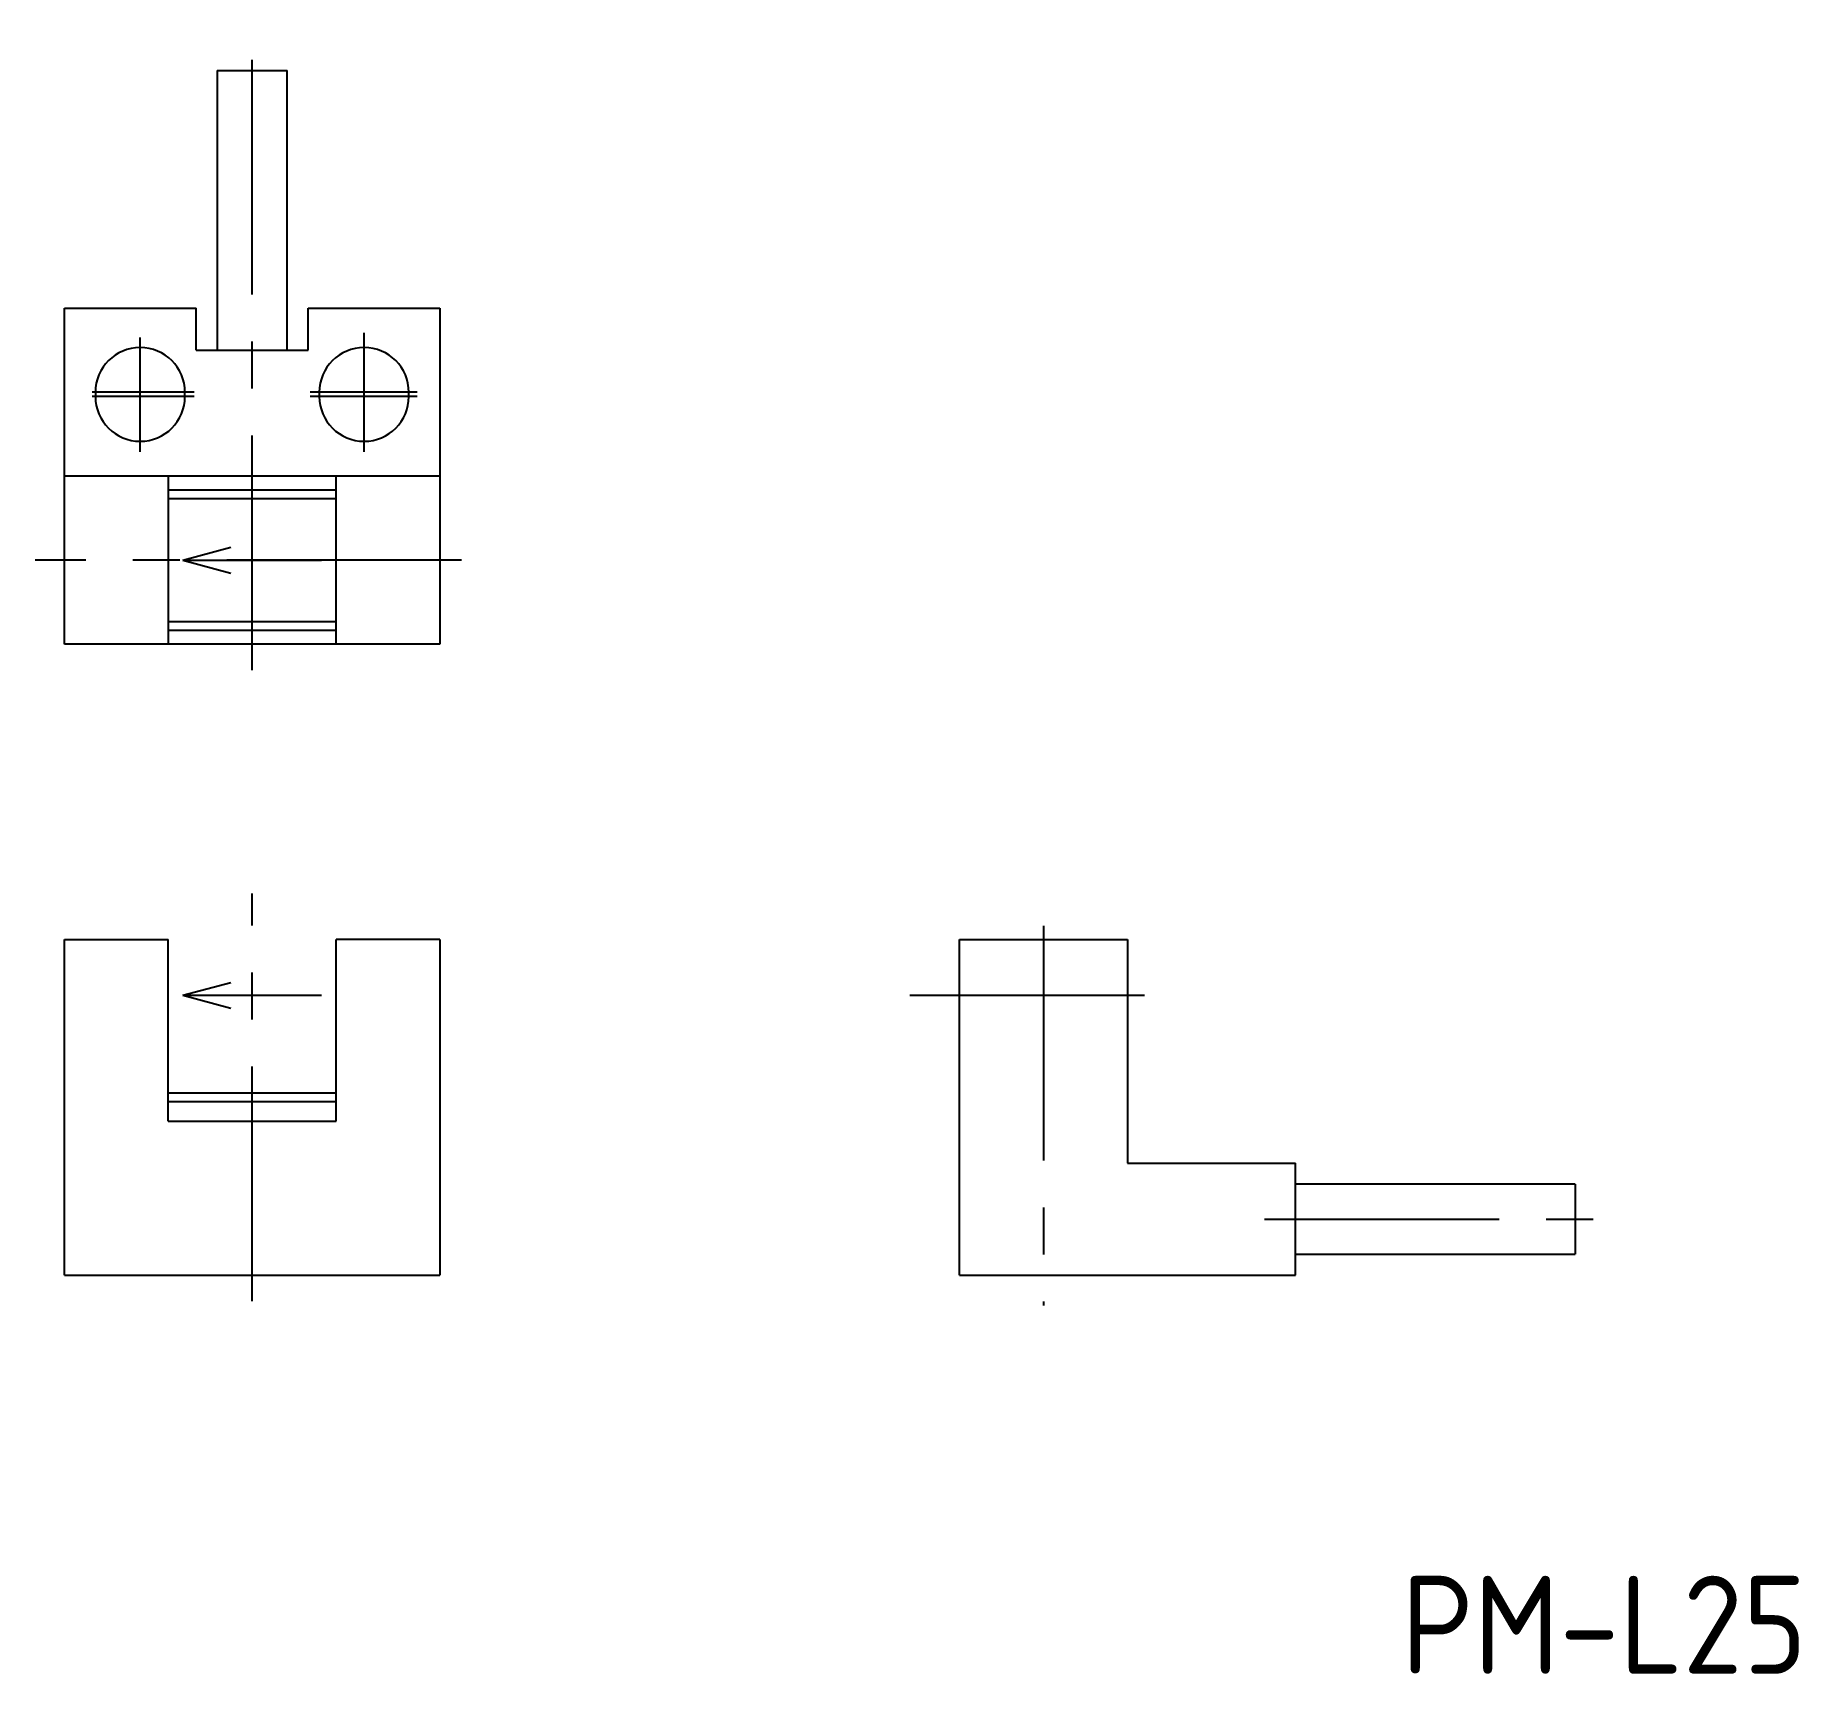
# Model space of a CAD drawing. Extents: x 151.1 to 214.1, y 153.3 to 211.8.
import ezdxf

# ---------------------------------------------------------------- set-up
doc = ezdxf.new("R2010")
doc.units = 0
doc.linetypes.add('CENTER', pattern=[13.421505, 8.388441, -1.677688, 1.677688, -1.677688])
doc.layers.get('0').update_dxf_attribs({"linetype": 'CONTINUOUS'})
doc.styles.get("Standard").update_dxf_attribs({"font": 'isocp.shx', "bigfont": 'extfont.shx'})

# ---------------------------------------------------------------- blocks, each defined once
blk = doc.blocks.new('*U4')
at = {"color": 2}
blk.add_text('PM-L25', height=3.5, dxfattribs=at).set_placement((199.884, 153.286))

msp = doc.modelspace()

# ---------------------------------------------------------------- linework, layer by layer
at = {"color": 4, "linetype": 'CENTER'}
for p, q in [((158.834, 189.135), (158.834, 211.822)), ((154.834, 196.943), (154.834, 201.019)), ((162.834, 196.943), (162.834, 201.193)), ((156.761, 199.068), (153.115, 199.068)), ((156.761, 198.918), (153.115, 198.918)), ((164.729, 199.068), (160.91, 199.068)), ((164.729, 198.918), (160.91, 198.918)), ((166.312, 193.068), (151.085, 193.068)), ((158.834, 166.591), (158.834, 181.163)), ((187.107, 180.009), (187.107, 166.447)), ((182.326, 177.523), (192.053, 177.523)), ((195.003, 169.523), (208.016, 169.523))]:
    msp.add_line(p, q, dxfattribs=at)
at = {"color": 7, "linetype": 'CONTINUOUS'}
for p, q in [((157.584, 210.568), (157.584, 200.568)), ((157.584, 210.568), (160.084, 210.568)), ((160.084, 200.568), (160.084, 210.568)), ((152.134, 190.068), (152.134, 202.068)), ((152.134, 202.068), (156.834, 202.068)), ((156.834, 200.568), (156.834, 202.068)), ((160.834, 202.068), (165.534, 202.068)), ((160.834, 200.568), (160.834, 202.068)), ((165.534, 202.068), (165.534, 190.068)), ((156.834, 200.568), (160.834, 200.568)), ((153.234, 199.068), (153.234, 198.918)), ((156.434, 198.918), (156.434, 199.068)), ((161.234, 199.068), (161.234, 198.918)), ((164.434, 198.918), (164.434, 199.068)), ((165.534, 196.068), (152.134, 196.068)), ((155.834, 196.068), (155.834, 190.068)), ((161.834, 190.068), (161.834, 196.068)), ((161.834, 195.568), (155.834, 195.568)), ((161.834, 195.26), (155.834, 195.26)), ((155.834, 190.876), (161.834, 190.876)), ((155.834, 190.568), (161.834, 190.568)), ((165.534, 190.068), (152.134, 190.068)), ((152.134, 167.523), (152.134, 179.523)), ((152.134, 179.523), (155.834, 179.523)), ((155.834, 173.023), (155.834, 179.523)), ((165.534, 179.523), (161.834, 179.523)), ((161.834, 173.023), (161.834, 179.523)), ((165.534, 179.523), (165.534, 167.523)), ((184.107, 167.523), (184.107, 179.523)), ((184.107, 179.523), (190.107, 179.523)), ((190.107, 179.523), (190.107, 171.523)), ((161.834, 174.023), (155.834, 174.023)), ((161.834, 173.723), (155.834, 173.723)), ((155.834, 173.023), (161.834, 173.023)), ((190.107, 171.523), (196.107, 171.523)), ((196.107, 167.523), (196.107, 171.523)), ((206.107, 170.773), (196.107, 170.773)), ((206.107, 170.773), (206.107, 168.273)), ((196.107, 168.273), (206.107, 168.273)), ((152.134, 167.523), (165.534, 167.523)), ((184.107, 167.523), (196.107, 167.523))]:
    msp.add_line(p, q, dxfattribs=at)
at = {"color": 2, "linetype": 'CONTINUOUS'}
for p, q in [((156.356, 193.068), (158.076, 193.529)), ((156.356, 193.068), (158.076, 192.607)), ((156.356, 193.068), (161.311, 193.068)), ((156.356, 177.523), (158.076, 177.984)), ((156.356, 177.523), (158.076, 177.062)), ((156.356, 177.523), (161.311, 177.523))]:
    msp.add_line(p, q, dxfattribs=at)
at = {"color": 7, "linetype": 'CONTINUOUS'}
for centre, start, end in [((154.834, 199.068), 0, 180), ((162.834, 199.068), 0, 180), ((154.834, 198.918), 180, 0), ((162.834, 198.918), 180, 0)]:
    msp.add_arc(centre, 1.6, start, end, dxfattribs=at)
msp.add_point((154.834, 200.668), dxfattribs=at)

# ---------------------------------------------------------------- block references
msp.add_blockref('*U4', (0, 0))

doc.saveas('drawing.dxf')
